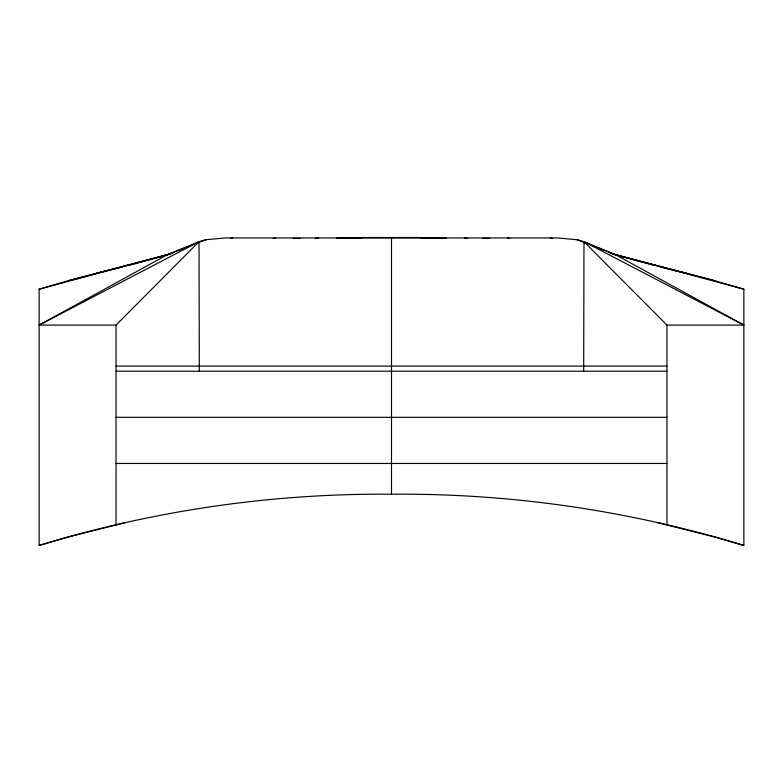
<?xml version="1.0" encoding="UTF-8"?>
<svg xmlns="http://www.w3.org/2000/svg" width="783" height="783" viewBox="0 0 783 783"><rect width="100%" height="100%" fill="white"/><g stroke="black" fill="none" stroke-linecap="round" stroke-linejoin="round"><path stroke-width="1.17" d="M199.313 371.201L199.029 241.673L116.031 325.082L39.15 325.082L167.278 254.769L199.029 241.673L205.86 239.725L225.054 237.954L557.946 237.954L577.14 239.725L583.971 241.673L583.687 371.201M39.15 325.082L199.029 241.673M192.246 245.04L167.278 254.769L130.154 265.046M196.778 243.268L205.86 239.725M612.218 253.868L715.261 280.852L743.85 289.201L743.85 545.457A1171.016 1171.016 0 0 0 391.5 494.21A1171.016 1171.016 0 0 0 39.15 545.457L39.15 289.201L67.739 280.852L170.782 253.868M173.053 253.085L39.15 289.201M39.15 545.457L67.739 537.099L125.515 522.584M67.739 280.852L169.647 254.289M230.388 238.551L232.727 237.954M273.15 238.551L275.499 237.954M96.534 273.218L122.031 267.16M293.214 238.394L300.212 238.433M315.295 238.492L318.583 237.954M482.788 238.433L489.786 238.394M341.76 237.954L336.416 238.443L361.717 237.543L421.283 237.543L446.584 238.443L441.24 237.954M350.999 238.414L361.717 238.091L361.717 237.543M666.969 325.082L743.85 325.082L615.722 254.769L583.971 241.673L666.969 325.082L666.969 524.845M116.031 366.082L666.969 366.082M116.031 371.201L666.969 371.201M116.031 417.329L666.969 417.329M116.031 463.458L666.969 463.458M432.001 238.414L421.283 238.091L421.283 237.543M464.417 237.954L467.705 238.492M613.353 254.289L715.261 280.852M660.969 267.16L686.466 273.218M657.485 522.584L715.261 537.099L743.85 545.457M507.501 237.954L509.85 238.551M550.273 237.954L552.612 238.551M743.85 289.201L609.947 253.085M652.846 265.046L615.722 254.769L590.754 245.04M577.14 239.725L586.222 243.268M583.971 241.673L743.85 325.082M391.5 237.543L391.5 463.458M391.5 463.702L391.5 494.21M116.031 325.082L116.031 524.845"/></g></svg>
